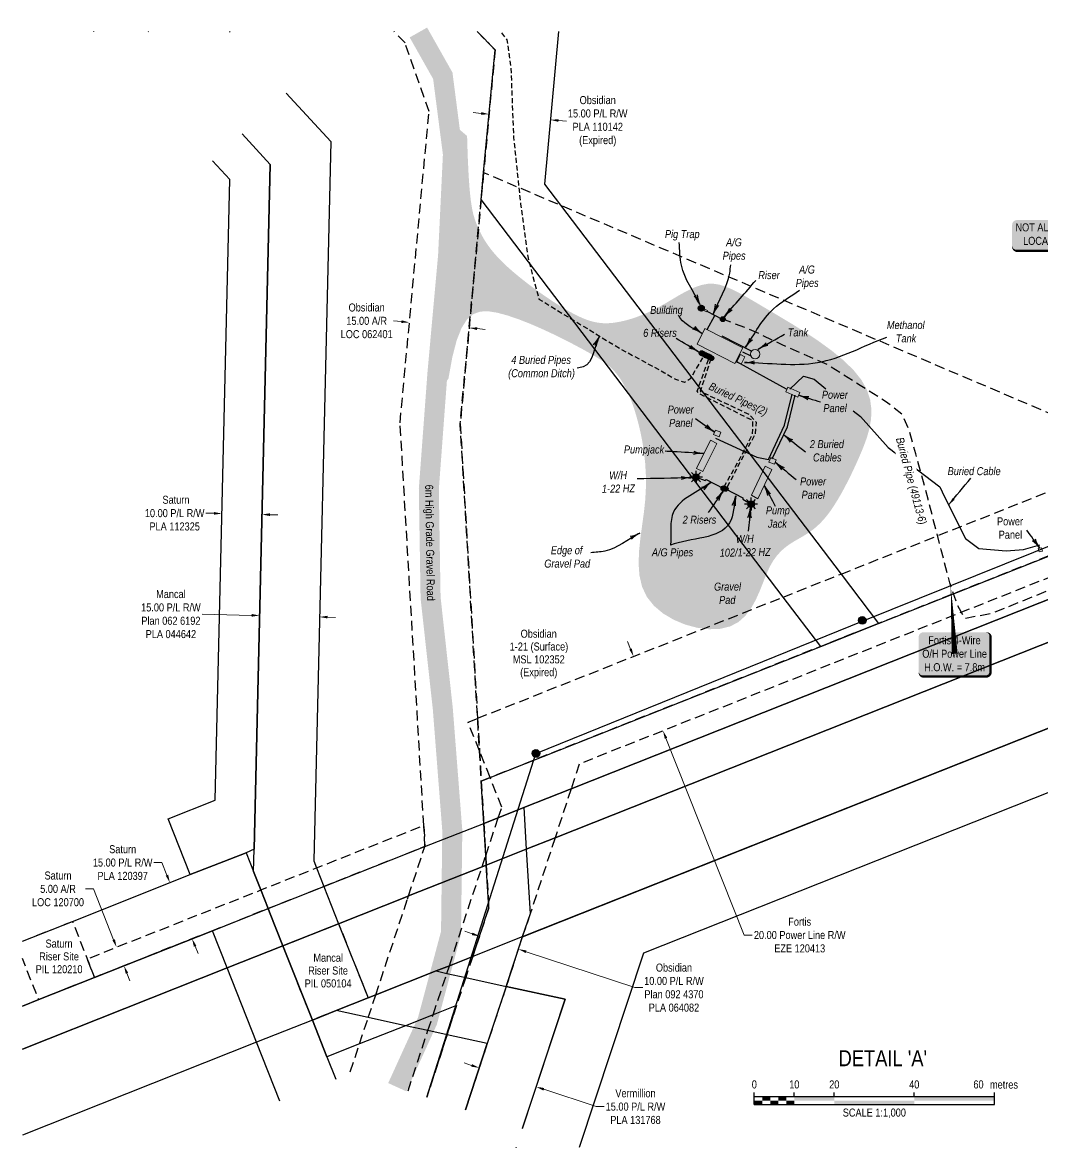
# Model space of a CAD drawing. Extents: x 586920 to 597578, y 5899013 to 5902730.
# Drawn here: x 590520 to 591795, y 5899013 to 5900419 of the extents above; entities that cross this region are included whole.
import ezdxf
from ezdxf.enums import TextEntityAlignment as Align

# ---------------------------------------------------------------- set-up
doc = ezdxf.new("R2010")
doc.units = 0
doc.header["$LTSCALE"] = 5
doc.header["$PDSIZE"] = 0.5
for name, pattern in [('foc-ACCESSROAD', [3.75, 2.5, -1.25]), ('foc-FLOWLINE', [3.75, 2.5, -1.25]), ('POWERLINE5', [7.8, 2.4, -0.6, 0.6, -0.6, 0.6, -0.6, 2.4]), ('UG_PIPE', [1.875, 1.25, -0.625])]:
    doc.linetypes.add(name, pattern=pattern)
doc.layers.get('Defpoints').update_dxf_attribs({"color": 9})
for name, color, linetype in [('AS-CABLE', 224, 'foc-CABLE'), ('AS-PIPE-AG', 44, 'Continuous'), ('AS-PIPE-UG', 44, 'UG_PIPE'), ('AS-PIPE-UG RED', 10, 'UG_PIPE'), ('AS-PIPE-UG-T', 44, 'Continuous'), ('AS-POWER', 104, 'foc-POWER'), ('AS-POWER-EXISTING', 72, 'POWERLINE5'), ('AS-POWER-T', 104, 'Continuous'), ('AS-ROAD', 254, 'Continuous'), ('AS-ROAD-T', 37, 'Continuous'), ('AS-SYMBOL', 7, 'Continuous'), ('C-AR', 13, 'foc-ACCESSROAD'), ('C-RW', 13, 'Continuous'), ('C-WS', 13, 'foc-ACCESSROAD'), ('C-WS-S', 13, 'Continuous'), ('CG-NOTES', 7, 'Continuous'), ('DETAIL-T', 7, 'Continuous'), ('F-AR', 190, 'foc-ACCESSROAD'), ('F-EZE', 190, 'foc-FLOWLINE'), ('F-RW', 190, 'Continuous'), ('F-WS', 190, 'foc-ACCESSROAD')]:
    doc.layers.add(name, color=color, linetype=linetype)
for name, color, linetype, lineweight in [('AS-GENERAL', 48, 'Continuous', 18), ('C-AR-T', 13, 'Continuous', 9), ('C-RW-T', 13, 'Continuous', 9), ('C-WS-T', 13, 'Continuous', 9), ('F-AR-T', 190, 'Continuous', 9), ('F-EZE-T', 190, 'Continuous', 9), ('F-RW-T', 190, 'Continuous', 9), ('F-WS-T', 190, 'Continuous', 9), ('T-TEXT', 48, 'Continuous', 18)]:
    doc.layers.add(name, color=color, linetype=linetype, lineweight=lineweight)
doc.styles.add('80', font='ARIALN.TTF', dxfattribs={"height": 10})
doc.styles.add('80CG', font='ARIALN.TTF', dxfattribs={"height": 10})
doc.styles.add('80L', font='ARIALN.TTF', dxfattribs={"height": 10})
doc.styles.add('foc-LtypeFont', font='ARIALN.TTF', dxfattribs={"height": 7.35})
doc.styles.add('MtXpl_Arial_Narrow', font='ARIALNI.TTF')
doc.linetypes.add('foc-CABLE', pattern='A,2,-1,["C",foc-LtypeFont,S=0.2,R=0,X=-0.625,Y=-0.75],-1.24,8', length=12.24)
doc.linetypes.add('foc-POWER', pattern='A,6,-1,["P",foc-LtypeFont,S=0.2,R=0,X=-0.625,Y=-0.75],-1.24,4', length=12.24)
doc.dimstyles.new('Compass 5 000', dxfattribs={"dimscale": 5, "dimtxt": 9, "dimasz": 2, "dimexe": 0.2, "dimexo": 0.0625, "dimgap": 0.5, "dimtad": 0, "dimtih": 1, "dimtoh": 1, "dimzin": 0, "dimdsep": 46, "dimtxsty": '80CG', "dimcen": 0.1, "dimse1": 1, "dimse2": 1, "dimclrd": 256, "dimclrt": 256, "dimaunit": 1, "dimadec": 4, "dimazin": 0, "dimtfac": 0.06, "dimtofl": 0, "dimtmove": 0, "dimatfit": 1, "dimfxl": 0.2, "dimtolj": 1, "dimtzin": 0, "dimlwd": -1, "dimarcsym": 0})
doc.dimstyles.new('FOCUS', dxfattribs={"dimscale": 5, "dimtxt": 10, "dimasz": 2.5, "dimexe": 0.2, "dimexo": 0.0625, "dimgap": 0.5, "dimtad": 0, "dimtih": 1, "dimtoh": 1, "dimzin": 0, "dimdsep": 46, "dimtxsty": '80', "dimblk": 'blk_DimArrow', "dimcen": 0.1, "dimse1": 1, "dimse2": 1, "dimclrd": 256, "dimclrt": 256, "dimaunit": 1, "dimadec": 4, "dimazin": 0, "dimtfac": 0.06, "dimtofl": 0, "dimtmove": 0, "dimatfit": 1, "dimldrblk": 'blk_DimArrow', "dimfxl": 0.2, "dimtolj": 1, "dimtzin": 0, "dimlwd": -1, "dimarcsym": 0})

# ---------------------------------------------------------------- blocks, each defined once
blk = doc.blocks.new('blk_DimArrow')
at = {"color": 0, "linetype": 'Continuous'}
blk.add_line((0, 0), (-1, 0), dxfattribs=at)
for centre, start, end in [((-0.02, 3.02), 251.1494, 270.4357), ((-0.02, -3.02), 89.5643, 108.8506)]:
    blk.add_arc(centre, 3.02, start, end, dxfattribs=at)
blk = doc.blocks.new('*D494')
at = {"layer": 'C-AR-T', "transparency": 16777216}
for p, q in [((590993.5, 5900045.4), (590983.5, 5900046.3)), ((591088.1, 5900036.6), (591098, 5900035.6))]:
    blk.add_line(p, q, dxfattribs=at)
for points in [[(590993.6, 5900047), (590993.3, 5900043.7), (591003.4, 5900044.4)], [(591088.2, 5900038.2), (591087.9, 5900034.9), (591078.1, 5900037.5)]]:
    blk.add_solid(points, dxfattribs=at)
at = {"layer": 'Defpoints', "color": 0, "transparency": 16777216}
for p in [(591003.4, 5900044.4), (591004.4, 5900054.4), (591079, 5900047.5)]:
    blk.add_point(p, dxfattribs=at)
at = {"layer": 'C-AR-T', "transparency": 16777216, "insert": (590950, 5900046.3), "char_height": 10, "attachment_point": 5, "style": '80CG'}
blk.add_mtext('\\A1;Obsidian\\P15.00 A/R\\PLOC 062401', dxfattribs=at)
blk = doc.blocks.new('*D495')
at = {"layer": 'C-RW-T', "transparency": 16777216}
for p, q in [((591093.1, 5900305.5), (591083.1, 5900306.5)), ((591189.7, 5900296.6), (591199.7, 5900295.7))]:
    blk.add_line(p, q, dxfattribs=at)
for points in [[(591093.2, 5900307.2), (591092.9, 5900303.9), (591103, 5900304.6)], [(591189.9, 5900298.3), (591189.6, 5900295), (591179.8, 5900297.5)]]:
    blk.add_solid(points, dxfattribs=at)
at = {"layer": 'Defpoints', "color": 0, "transparency": 16777216}
for p in [(591103.9, 5900313.7), (591179.8, 5900297.5), (591180.6, 5900306.6)]:
    blk.add_point(p, dxfattribs=at)
at = {"layer": 'C-RW-T', "transparency": 16777216, "insert": (591238.8, 5900295.7), "char_height": 10, "attachment_point": 5, "style": '80CG'}
blk.add_mtext('\\A1;Obsidian\\P15.00 P/L R/W\\PPLA 110142\\P(Expired)', dxfattribs=at)
blk = doc.blocks.new('*D498')
at = {"layer": 'C-RW-T', "transparency": 16777216}
for p, q in [((591081.9, 5899280.2), (591072.5, 5899283.4)), ((591149.3, 5899257.9), (591285.1, 5899213)), ((591285.1, 5899213), (591295.1, 5899213))]:
    blk.add_line(p, q, dxfattribs=at)
for points in [[(591082.5, 5899281.8), (591081.4, 5899278.7), (591091.4, 5899277.1)], [(591149.8, 5899259.5), (591148.8, 5899256.3), (591139.8, 5899261.1)]]:
    blk.add_solid(points, dxfattribs=at)
at = {"layer": 'Defpoints', "color": 0, "transparency": 16777216}
for p in [(591139.8, 5899261.1), (591040.7, 5899123.9), (591089.1, 5899107.8)]:
    blk.add_point(p, dxfattribs=at)
at = {"layer": 'C-RW-T', "transparency": 16777216, "insert": (591334.1, 5899213), "char_height": 10, "attachment_point": 5, "style": '80CG'}
blk.add_mtext('\\A1;Obsidian\\P10.00 P/L R/W\\PPlan 092 4370\\PPLA 064082', dxfattribs=at)
blk = doc.blocks.new('*D499')
at = {"layer": 'Defpoints', "color": 0, "transparency": 16777216}
for p in [(590799.1, 5899327.7), (590808.4, 5899304.4), (590637.4, 5899263.6)]:
    blk.add_point(p, dxfattribs=at)
at = {"layer": 'F-AR-T', "transparency": 16777216}
for p, q in [((590608.5, 5899336.4), (590598.5, 5899336.4)), ((590633.7, 5899272.9), (590608.5, 5899336.4)), ((590650.3, 5899231), (590654, 5899221.7))]:
    blk.add_line(p, q, dxfattribs=at)
for points in [[(590635.3, 5899273.5), (590632.2, 5899272.2), (590637.4, 5899263.6)], [(590651.9, 5899231.6), (590648.8, 5899230.4), (590646.7, 5899240.3)]]:
    blk.add_solid(points, dxfattribs=at)
at = {"layer": 'F-AR-T', "transparency": 16777216, "insert": (590564.2, 5899336.4), "char_height": 10, "attachment_point": 5, "style": '80CG'}
blk.add_mtext('\\A1;Saturn\\P5.00 A/R\\PLOC 120700', dxfattribs=at)
blk = doc.blocks.new('*D501')
at = {"layer": 'Defpoints', "color": 0, "transparency": 16777216}
for p in [(590827.5, 5900158.7), (590902.4, 5900156.9), (590816.1, 5899678.1)]:
    blk.add_point(p, dxfattribs=at)
at = {"layer": 'F-RW-T', "transparency": 16777216}
for p, q in [((590806.1, 5899678.3), (590744.4, 5899679.8)), ((590901, 5899676.1), (590911, 5899675.8))]:
    blk.add_line(p, q, dxfattribs=at)
for points in [[(590806.2, 5899680), (590806.1, 5899676.6), (590816.1, 5899678.1)], [(590901.1, 5899677.7), (590901, 5899674.4), (590891, 5899676.3)]]:
    blk.add_solid(points, dxfattribs=at)
at = {"layer": 'F-RW-T', "transparency": 16777216, "insert": (590705.3, 5899679.8), "char_height": 10, "attachment_point": 5, "style": '80CG'}
blk.add_mtext('\\A1;Mancal\\P15.00 P/L R/W\\PPlan 062 6192\\PPLA 044642', dxfattribs=at)
blk = doc.blocks.new('*D504')
at = {"layer": 'Defpoints', "color": 0, "transparency": 16777216}
for p in [(590704, 5899344.2), (590678.1, 5899333.9), (590705.9, 5899263.8)]:
    blk.add_point(p, dxfattribs=at)
at = {"layer": 'F-RW-T', "transparency": 16777216}
for p, q in [((590694.1, 5899369.3), (590684.1, 5899369.3)), ((590700.3, 5899353.5), (590694.1, 5899369.3)), ((590735.5, 5899264.8), (590739.2, 5899255.5))]:
    blk.add_line(p, q, dxfattribs=at)
for points in [[(590701.9, 5899354.1), (590698.8, 5899352.9), (590704, 5899344.2)], [(590737.1, 5899265.4), (590734, 5899264.2), (590731.8, 5899274.1)]]:
    blk.add_solid(points, dxfattribs=at)
at = {"layer": 'F-RW-T', "transparency": 16777216, "insert": (590645, 5899369.3), "char_height": 10, "attachment_point": 5, "style": '80CG'}
blk.add_mtext('\\A1;Saturn\\P15.00 P/L R/W\\PPLA 120397', dxfattribs=at)
blk = doc.blocks.new('*D505')
at = {"layer": 'Defpoints', "color": 0, "transparency": 16777216}
for p in [(591091, 5899113.6), (591161.9, 5899089.1), (591162.2, 5899090.1)]:
    blk.add_point(p, dxfattribs=at)
at = {"layer": 'F-RW-T', "transparency": 16777216}
for p, q in [((591081.2, 5899115.9), (591071.7, 5899119)), ((591171.4, 5899086), (591237, 5899064.3)), ((591237, 5899064.3), (591247, 5899064.3))]:
    blk.add_line(p, q, dxfattribs=at)
for points in [[(591081.7, 5899117.5), (591080.7, 5899114.3), (591090.7, 5899112.7)], [(591171.9, 5899087.6), (591170.9, 5899084.4), (591161.9, 5899089.1)]]:
    blk.add_solid(points, dxfattribs=at)
at = {"layer": 'F-RW-T', "transparency": 16777216, "insert": (591286, 5899064.3), "char_height": 10, "attachment_point": 5, "style": '80CG'}
blk.add_mtext('\\A1;Vermillion\\P15.00 P/L R/W\\PPLA 131768', dxfattribs=at)
blk = doc.blocks.new('RISER')
h = blk.add_hatch(color=255)
h.dxf.hatch_style = 1
edge = h.paths.add_edge_path()
edge.add_arc((0, 0), 0.7, 0, 360)
blk.add_hatch(color=48).paths.add_polyline_path([(0.58, -0.15), (-0.58, -0.15, 0.774597)])
at = {"color": 48}
blk.add_line((-0.58, -0.15), (0.58, -0.15), dxfattribs=at)
blk.add_circle((0, 0), 0.6, dxfattribs=at)
blk = doc.blocks.new('PIG')
h = blk.add_hatch(color=255)
h.dxf.hatch_style = 1
edge = h.paths.add_edge_path()
edge.add_arc((0, 0), 0.85, 0, 360)
at = {"layer": 'AS-SYMBOL'}
h = blk.add_hatch(color=48, dxfattribs=at)
h.dxf.hatch_style = 1
h.paths.add_polyline_path([(-0.1, 0, 1), (-0.55, 0, 1)])
h = blk.add_hatch(color=48, dxfattribs=at)
h.dxf.hatch_style = 1
h.paths.add_polyline_path([(0.1, 0, 1), (0.55, 0, 1)])
at = {"layer": 'AS-SYMBOL', "color": 48}
for centre, radius in [((0, 0), 0.75), ((-0.33, 0), 0.225), ((0.33, 0), 0.225)]:
    blk.add_circle(centre, radius, dxfattribs=at)
blk = doc.blocks.new('GAS')
h = blk.add_hatch(color=255)
h.dxf.hatch_style = 1
edge = h.paths.add_edge_path()
edge.add_arc((0, 0), 0.9, 0, 360)
for p, q in [((-0.81, 0), (-1.62, 0)), ((-0.57, 0.57), (-1.14, 1.14)), ((0, 0.81), (0, 1.62)), ((0.57, 0.57), (1.14, 1.14)), ((1.62, 0), (0.81, 0)), ((-0.57, -0.57), (-1.14, -1.14)), ((0, -0.81), (0, -1.62)), ((1.14, -1.14), (0.57, -0.57))]:
    blk.add_line(p, q)
blk.add_circle((0, 0), 0.8)
blk = doc.blocks.new('*U317')
at = {"color": 0}
for p, q in [((-150, 0), (-150, 15)), ((-100, 10), (-100, 15)), ((-50, 10), (-50, 15)), ((50, 10), (50, 15)), ((150.2, 0), (150.2, 15)), ((-150, 10), (150.2, 10)), ((-150, 0), (150.2, 0))]:
    blk.add_line(p, q, dxfattribs=at)
for points in [[(-150, 5), (-140, 5), (-150, 0), (-140, 0)], [(-140, 10), (-130, 10), (-140, 5), (-130, 5)], [(-130, 5), (-120, 5), (-130, 0), (-120, 0)], [(-120, 10), (-110, 10), (-120, 5), (-110, 5)], [(-110, 5), (-100, 5), (-110, 0), (-100, 0)], [(-100, 10), (-50, 10), (-100, 5), (-50, 5)], [(-50, 5), (50, 5), (-50, 0), (50, 0)], [(50, 10), (150.2, 10), (50, 5), (150.2, 5)]]:
    blk.add_solid(points, dxfattribs=at)
at = {"color": 0, "style": '80'}
blk.add_text('metres', height=10, dxfattribs=at).set_placement((162.2, 20), align=Align.CENTER)
at = {"color": 0, "char_height": 10, "style": '80'}
for s, insert, attachment_point in [('0', (-150, 30.2), 2), ('10', (-100, 30.2), 2), ('20', (-50, 30.2), 2), ('40', (50, 30.2), 2), ('60', (136.7, 30.2), 3), ('SCALE 1:1,000', (0.1, -5), 2)]:
    blk.add_mtext(s, dxfattribs=dict(at, insert=insert, attachment_point=attachment_point))
blk = doc.blocks.new('POWERPOLE')
h = blk.add_hatch(color=255)
edge = h.paths.add_edge_path()
edge.add_arc((0, 0), 0.96, 0, 360)
at = {"linetype": 'Continuous'}
for p, q in [((0.68, -0.68), (-0.68, 0.68)), ((-0.68, -0.68), (0.68, 0.68))]:
    blk.add_line(p, q, dxfattribs=at)
blk.add_circle((0, 0), 0.96, dxfattribs=at)
blk = doc.blocks.new('*D533')
at = {"layer": 'Defpoints', "color": 0, "transparency": 16777216}
for p in [(591270.9, 5899621.9), (591307.7, 5899529), (591320.4, 5899534)]:
    blk.add_point(p, dxfattribs=at)
at = {"layer": 'F-EZE-T', "transparency": 16777216}
for p, q in [((591279.9, 5899636.2), (591276.2, 5899645.5)), ((591324.1, 5899524.7), (591421.8, 5899278.7)), ((591421.8, 5899278.7), (591431.8, 5899278.7))]:
    blk.add_line(p, q, dxfattribs=at)
for points in [[(591281.4, 5899636.8), (591278.3, 5899635.6), (591283.6, 5899626.9)], [(591325.7, 5899525.4), (591322.6, 5899524.1), (591320.4, 5899534)]]:
    blk.add_solid(points, dxfattribs=at)
at = {"layer": 'F-EZE-T', "transparency": 16777216, "insert": (591491.3, 5899278.7), "char_height": 10, "attachment_point": 5, "style": '80CG'}
blk.add_mtext('\\A1;Fortis\\P20.00 Power Line R/W\\PEZE 120413', dxfattribs=at)
blk = doc.blocks.new('*D534')
at = {"layer": 'Defpoints', "color": 0, "transparency": 16777216}
for p in [(590769.5, 5899820.8), (590819.5, 5899819.6), (590769.1, 5899805.5)]:
    blk.add_point(p, dxfattribs=at)
at = {"layer": 'F-RW-T', "transparency": 16777216}
for p, q in [((590759.1, 5899805.8), (590749.1, 5899806)), ((590829.1, 5899804.1), (590839.1, 5899803.9))]:
    blk.add_line(p, q, dxfattribs=at)
for points in [[(590759.1, 5899807.4), (590759.1, 5899804.1), (590769.1, 5899805.5)], [(590829.1, 5899805.8), (590829.1, 5899802.4), (590819.1, 5899804.3)]]:
    blk.add_solid(points, dxfattribs=at)
at = {"layer": 'F-RW-T', "transparency": 16777216, "insert": (590710, 5899806), "char_height": 10, "attachment_point": 5, "style": '80CG'}
blk.add_mtext('\\A1; Saturn\\P10.00 P/L R/W\\PPLA 112325', dxfattribs=at)
blk = doc.blocks.new('*U538')
h = blk.add_hatch(color=255)
edge = h.paths.add_edge_path()
edge.add_line((-39, -28.5), (39, -28.5))
edge.add_arc((39, -22.5), 6, 270, 360)
edge.add_line((45, -22.5), (45, 21))
edge.add_arc((39, 21), 6, 0, 90)
edge.add_line((39, 27), (-39, 27))
edge.add_arc((-39, 21), 6, 90, 180)
edge.add_line((-45, 21), (-45, -22.5))
edge.add_arc((-39, -22.5), 6, 180, 270)
at = {"color": 104, "flags": 128}
blk.add_lwpolyline([(-4.9, 85.3, 0, 7.5, 0), (0, 0, 0, 0, 0)], format="xyseb", dxfattribs=at)
blk.add_lwpolyline([(-39, -28.5, 3, 3, 0), (39, -28.5, 3, 3, 0.414214), (45, -22.5, 3, 3, 0), (45, 21, 3, 0, 0.414214), (39, 27, 0, 0, 0), (-39, 27, 0, 0, 0.414214), (-45, 21, 0, 0, 0), (-45, -22.5, 0, 3, 0.414214)], format="xyseb", close=True, dxfattribs=at)
at = {"color": 104, "style": '80'}
blk.add_attdef('ENTER_TEXT_001', (-26.8, -4.9), '', height=10, dxfattribs=at)
blk = doc.blocks.new('*U556')
h = blk.add_hatch(color=50)
edge = h.paths.add_edge_path()
edge.add_line((-106.5, -20), (106.5, -20))
edge.add_arc((106.5, -14), 6, 270, 360)
edge.add_line((112.5, -14), (112.5, 12.5))
edge.add_arc((106.5, 12.5), 6, 0, 90)
edge.add_line((106.5, 18.5), (-106.5, 18.5))
edge.add_arc((-106.5, 12.5), 6, 90, 180)
edge.add_line((-112.5, 12.5), (-112.5, -14))
edge.add_arc((-106.5, -14), 6, 180, 270)
at = {"color": 240, "flags": 128}
blk.add_lwpolyline([(-106.5, -20, 3, 3, 0), (106.5, -20, 3, 3, 0.414214), (112.5, -14, 3, 3, 0), (112.5, 12.5, 3, 0, 0.414214), (106.5, 18.5, 0, 0, 0), (-106.5, 18.5, 0, 0, 0.414214), (-112.5, 12.5, 0, 0, 0), (-112.5, -14, 0, 3, 0.414214)], format="xyseb", close=True, dxfattribs=at)
at = {"color": 240, "style": '80'}
blk.add_attdef('ENTER_TEXT_001', (-26.8, -4.9), '', height=10, dxfattribs=at)

msp = doc.modelspace()

# ---------------------------------------------------------------- hatches: boundary and pattern name
at = {"layer": 'AS-ROAD'}
msp.add_hatch(color=256, dxfattribs=at).paths.add_polyline_path([(591515.249, 5900020.784), (591498.587, 5900031.879), (591481.862, 5900042.337), (591465.715, 5900052.035), (591450.79, 5900060.849), (591437.578, 5900068.67), (591425.979, 5900075.452), (591415.746, 5900081.164), (591406.63, 5900085.775), (591398.383, 5900089.256), (591390.756, 5900091.575), (591383.501, 5900092.701), (591376.369, 5900092.605), (591369.157, 5900091.294), (591361.836, 5900088.935), (591354.42, 5900085.731), (591346.926, 5900081.889), (591339.367, 5900077.612), (591331.761, 5900073.105), (591324.121, 5900068.574), (591316.463, 5900064.223), (591308.807, 5900060.224), (591301.185, 5900056.621), (591293.636, 5900053.424), (591286.197, 5900050.643), (591278.905, 5900048.288), (591271.799, 5900046.372), (591264.915, 5900044.903), (591258.292, 5900043.892), (591251.936, 5900043.359), (591245.726, 5900043.358), (591239.514, 5900043.954), (591233.147, 5900045.211), (591226.476, 5900047.193), (591219.349, 5900049.963), (591211.617, 5900053.585), (591203.128, 5900058.124), (591193.799, 5900063.604), (591183.82, 5900069.894), (591173.446, 5900076.823), (591162.933, 5900084.221), (591152.539, 5900091.915), (591142.518, 5900099.736), (591133.128, 5900107.514), (591124.624, 5900115.076), (591117.202, 5900122.289), (591110.811, 5900129.165), (591105.339, 5900135.752), (591100.674, 5900142.097), (591096.704, 5900148.249), (591093.318, 5900154.256), (591090.404, 5900160.166), (591087.849, 5900166.027), (591085.559, 5900172.006), (591083.505, 5900178.739), (591081.677, 5900186.984), (591080.063, 5900197.496), (591078.651, 5900211.031), (591077.432, 5900228.345), (591076.393, 5900250.194), (591075.523, 5900277.334), (591052.336, 5900297.201), (591057.839, 5900254.662), (591051.792, 5900128.207), (591038.516, 5899981.649), (591036.509, 5899954.644), (591052.186, 5899973.999), (591057.07, 5900000.96), (591062.493, 5900021.863), (591068.577, 5900037.36), (591075.445, 5900048.101), (591083.219, 5900054.734), (591092.021, 5900057.91), (591101.974, 5900058.278), (591113.201, 5900056.489), (591125.736, 5900053.132), (591139.268, 5900048.552), (591153.397, 5900043.035), (591167.724, 5900036.866), (591181.848, 5900030.329), (591195.372, 5900023.711), (591207.895, 5900017.297), (591219.019, 5900011.37), (591228.446, 5900006.147), (591236.298, 5900001.558), (591242.796, 5899997.464), (591248.164, 5899993.724), (591252.625, 5899990.199), (591256.402, 5899986.75), (591259.719, 5899983.237), (591262.797, 5899979.519), (591265.824, 5899975.465), (591268.835, 5899970.971), (591271.829, 5899965.939), (591274.807, 5899960.272), (591277.768, 5899953.874), (591280.71, 5899946.648), (591283.633, 5899938.496), (591286.537, 5899929.322), (591289.399, 5899919.059), (591292.114, 5899907.763), (591294.558, 5899895.518), (591296.602, 5899882.411), (591298.122, 5899868.527), (591298.991, 5899853.952), (591299.082, 5899838.772), (591298.271, 5899823.071), (591296.54, 5899806.961), (591294.309, 5899790.649), (591292.108, 5899774.369), (591290.467, 5899758.352), (591289.914, 5899742.831), (591290.98, 5899728.039), (591294.193, 5899714.209), (591300.084, 5899701.573), (591308.981, 5899690.351), (591320.41, 5899680.706), (591333.695, 5899672.79), (591348.162, 5899666.754), (591363.134, 5899662.749), (591377.937, 5899660.925), (591391.896, 5899661.434), (591404.335, 5899664.426), (591414.747, 5899669.941), (591423.291, 5899677.57), (591430.296, 5899686.796), (591436.088, 5899697.096), (591440.996, 5899707.954), (591445.347, 5899718.847), (591449.468, 5899729.259), (591453.687, 5899738.667), (591458.263, 5899746.674), (591463.176, 5899753.357), (591468.34, 5899758.915), (591473.667, 5899763.546), (591479.069, 5899767.448), (591484.458, 5899770.82), (591489.748, 5899773.859), (591494.85, 5899776.765), (591499.699, 5899779.715), (591504.32, 5899782.812), (591508.76, 5899786.138), (591513.067, 5899789.773), (591517.287, 5899793.802), (591521.469, 5899798.305), (591525.658, 5899803.364), (591529.903, 5899809.062), (591534.241, 5899815.461), (591538.666, 5899822.546), (591543.166, 5899830.283), (591547.727, 5899838.637), (591552.333, 5899847.574), (591556.972, 5899857.06), (591561.628, 5899867.059), (591566.288, 5899877.538), (591570.872, 5899888.459), (591575.039, 5899899.766), (591578.379, 5899911.404), (591580.487, 5899923.315), (591580.955, 5899935.44), (591579.374, 5899947.722), (591575.338, 5899960.104), (591568.438, 5899972.528), (591558.443, 5899984.926), (591545.819, 5899997.184), (591531.207, 5900009.178)])

# ---------------------------------------------------------------- linework, layer by layer
at = {"layer": 'AS-CABLE', "flags": 128}
for points in [[(591412.427, 5899995.515), (591474.556, 5899961.185)], [(591478.924, 5899961.018), (591496.183, 5899977.062), (591509.527, 5899973.331), (591524.076, 5899961.55)], [(591385.875, 5899899.641), (591437.533, 5899875.793), (591452.087, 5899873.205), (591472.31, 5899915.936), (591481.72, 5899954.887)], [(591456.978, 5899873.778), (591476.194, 5899913.806), (591485.442, 5899953.409)], [(591558.252, 5899933.873), (591567.229, 5899926.604), (591601.696, 5899888.219), (591666.288, 5899838.725), (591672.285, 5899826.201), (591698.733, 5899774.379), (591715.036, 5899761.891), (591749.32, 5899758.913), (591771.154, 5899760.562), (591791.632, 5899766.353)]]:
    msp.add_lwpolyline(points, dxfattribs=at)
at = {"layer": 'AS-GENERAL'}
for points in [[(591369.348, 5900062.366), (591375.924, 5900059.087), (591375.081, 5900057.397), (591368.505, 5900060.676)], [(591476.505, 5899963.276), (591491.533, 5899956.601), (591489.03, 5899950.966), (591474.002, 5899957.64)], [(591385.954, 5899909.793), (591392.743, 5899907.104), (591390.505, 5899901.451), (591383.715, 5899904.139)], [(591455.038, 5899875.53), (591461.828, 5899872.841), (591459.589, 5899867.187), (591452.8, 5899869.876)], [(591789.474, 5899761.932), (591793.65, 5899762.843), (591794.591, 5899758.524), (591790.415, 5899757.614)]]:
    msp.add_lwpolyline(points, close=True, dxfattribs=at)
at = {"layer": 'AS-GENERAL', "flags": 128}
for points in [[(591363.13, 5900017.08), (591372.906, 5900036.785), (591420.207, 5900012.763), (591410.255, 5899993.071)], [(591412.263, 5899994.897), (591417.382, 5900004.136), (591422.789, 5900001.308), (591418.173, 5899992.138)], [(591387.748, 5899893.099), (591379.819, 5899897.151), (591362.263, 5899861.819), (591370.132, 5899858.036)], [(591448.223, 5899864.519), (591456.581, 5899860.574), (591439.113, 5899823.938), (591430.848, 5899828.315)]]:
    msp.add_lwpolyline(points, close=True, dxfattribs=at)
at = {"layer": 'AS-GENERAL'}
msp.add_circle((591435.464, 5900004.757), 5.85, dxfattribs=at)
at = {"layer": 'AS-PIPE-AG', "flags": 128}
for points in [[(591375.361, 5900058.487), (591394.229, 5900048.496)], [(591375.81, 5900035.512), (591385.402, 5900052.932)], [(591393.759, 5900027.699), (591431.539, 5900008.337)], [(591419.673, 5900007.723), (591430.242, 5900002.607)], [(591361.688, 5899850.977), (591373.101, 5899846.737), (591374.52, 5899847.958), (591395.95, 5899837.012)], [(591398.678, 5899836.331), (591420.263, 5899825.174), (591420.257, 5899823.523), (591430.502, 5899817.272)]]:
    msp.add_lwpolyline(points, dxfattribs=at)
at = {"layer": 'AS-PIPE-UG', "flags": 128}
for points in [[(591118.662, 5900406.419), (591125.364, 5900397.592), (591130.248, 5900362.454), (591133.567, 5900275.975), (591142.397, 5900192.261), (591151.764, 5900124.838), (591165.204, 5900073.612), (591207.669, 5900047.638), (591266.98, 5900011.501), (591322.353, 5899981.56), (591335.843, 5899973.356), (591347.403, 5899969.599), (591355.065, 5899974.563), (591370.437, 5900000.409)], [(591396.822, 5899838.863), (591419.133, 5899878.697), (591432.406, 5899905.276), (591432.845, 5899921.426), (591366.188, 5899955.04), (591363.305, 5899958.274), (591377.849, 5899999.773)], [(591380.304, 5899998.407), (591366.843, 5899958.393), (591427.903, 5899929.523), (591436.769, 5899919.876), (591435.553, 5899904.357), (591421.113, 5899878.143), (591400.346, 5899838.117)]]:
    msp.add_lwpolyline(points, dxfattribs=at)
at = {"layer": 'AS-PIPE-UG RED', "linetype": 'UG_PIPE', "ltscale": 2, "flags": 128}
msp.add_lwpolyline([(592424.26, 5899961.565), (592291.586, 5899911.022), (592094.306, 5899831.662), (591891.301, 5899745.432), (591730.871, 5899680.372), (591697.546, 5899674.342), (591687.971, 5899692.222), (591678.871, 5899719.097), (591668.176, 5899760.197), (591651.766, 5899823.362), (591636.286, 5899880.187), (591627.656, 5899911.342), (591619.016, 5899929.862), (591598.616, 5899945.567), (591566.981, 5899965.407), (591526.286, 5899991.387), (591469.176, 5900016.497), (591428.191, 5900035.917), (591395.121, 5900048.362)], dxfattribs=at)
at = {"layer": 'AS-POWER', "flags": 128}
msp.add_lwpolyline([(591025.326, 5899076.295), (591161.586, 5899505.647), (591570.566, 5899671.342), (591924.571, 5899814.022), (592384.741, 5899997.237), (592406.641, 5900005.948)], dxfattribs=at)
at = {"layer": 'AS-ROAD', "const_width": 25, "flags": 128}
msp.add_lwpolyline([(591014.654, 5900406.68), (591045.16, 5900352.664), (591057.839, 5900254.662), (591051.792, 5900128.207), (591038.516, 5899981.649), (591027.706, 5899836.156), (591029.876, 5899700.488), (591045.157, 5899561.846), (591057.045, 5899409.19), (591055.44, 5899281.576), (591025.93, 5899171.191), (590988.289, 5899088.56)], dxfattribs=at)
at = {"layer": 'C-AR'}
for points in [[(590929.549, 5899108.013), (590941.057, 5899142.762), (590951.933, 5899175.605), (590961.307, 5899203.912), (591000.922, 5899323.541), (591002.265, 5899327.597), (591022.738, 5899389.371), (591021.385, 5899415.823), (590991.724, 5899918.958), (591027.99, 5900307.848), (590997.983, 5900393.68), (590984.294, 5900407.921)], [(591088.321, 5900407.921), (591110.497, 5900384.85), (591096.218, 5900231.75), (591093.085, 5900198.145), (591066.928, 5899917.678), (591088.647, 5899549.582), (591091.049, 5899508.831), (591093.268, 5899471.235), (591096.408, 5899418.049), (591098.777, 5899377.88), (591099.47, 5899366.133), (591102.63, 5899312.571), (591082.553, 5899251.977), (591073.856, 5899225.751), (591062.257, 5899190.777), (591050.434, 5899154.126), (591025.326, 5899076.295)]]:
    msp.add_lwpolyline(points, dxfattribs=at)
at = {"layer": 'C-RW'}
for points in [[(591189.971, 5900407.921), (591172.356, 5900217.047), (591192.243, 5900190.907), (591542.994, 5899729.871), (591589.941, 5899668.168), (591517.542, 5899639.46), (591470.657, 5899701.172), (591093.085, 5900198.145), (591096.218, 5900231.75), (591110.497, 5900384.85), (591088.321, 5900407.921)], [(592429.896, 5899947.368), (591205.412, 5899461.312), (591146.63, 5899437.978), (591114.409, 5899425.193), (591096.408, 5899418.049), (591093.268, 5899471.235), (591104.242, 5899475.586), (591517.542, 5899639.46), (591589.941, 5899668.168), (591823.444, 5899760.749), (591868.252, 5899778.479), (592411.429, 5899993.886)], [(590519.789, 5899190.043), (590540.042, 5899198.071), (590609.827, 5899225.736), (590757.191, 5899284.153), (590826.92, 5899311.807), (590896.614, 5899339.429), (591022.738, 5899389.371), (591096.408, 5899418.049), (591114.409, 5899425.193), (591146.63, 5899437.978), (591205.412, 5899461.312), (592429.896, 5899947.368)], [(592448.323, 5899900.949), (591185.462, 5899400.229), (591149.493, 5899385.964), (591099.47, 5899366.133), (591094.207, 5899364.048), (591002.265, 5899327.597), (590999.716, 5899326.588), (590914.934, 5899292.972), (590845.295, 5899265.365), (590775.585, 5899237.737), (590519.789, 5899136.332)], [(591025.326, 5899076.295), (591050.434, 5899154.126), (591062.257, 5899190.777), (591033.154, 5899179.245), (590998.392, 5899165.473), (590941.057, 5899142.762), (590900.344, 5899126.631), (590882.139, 5899172.516), (590911.915, 5899184.326), (590951.801, 5899200.148), (590961.307, 5899203.912), (591036.785, 5899233.833), (591053.355, 5899240.4), (591082.553, 5899251.977), (591102.63, 5899312.571), (591099.47, 5899366.133), (591098.777, 5899377.88), (591096.408, 5899418.049), (591114.409, 5899425.193), (591146.63, 5899437.978), (591149.493, 5899385.964), (591154.482, 5899305.36), (591144.531, 5899276.36), (591124.375, 5899214.423), (591100.755, 5899143.154), (591073.337, 5899060.395)]]:
    msp.add_lwpolyline(points, dxfattribs=at)
at = {"layer": 'C-WS', "flags": 128}
msp.add_lwpolyline([(591104.242, 5899475.586), (591093.268, 5899471.235), (591091.049, 5899508.831), (591088.647, 5899549.582), (591066.928, 5899917.678), (591093.085, 5900198.145), (591096.218, 5900231.75), (591192.243, 5900190.907), (591810.515, 5899927.949), (591841.3, 5899848.249), (591847.303, 5899832.705), (591868.252, 5899778.479), (591823.444, 5899760.749), (591589.941, 5899668.168), (591517.542, 5899639.46), (591104.242, 5899475.586)], close=True, dxfattribs=at)
at = {"layer": 'F-AR', "flags": 128}
msp.add_lwpolyline([(590757.191, 5899284.153), (590609.827, 5899225.736), (590600.599, 5899248.996), (590747.976, 5899307.402), (590817.705, 5899335.057), (590887.369, 5899362.692), (591021.385, 5899415.823), (591022.738, 5899389.375), (590896.614, 5899339.429), (590826.914, 5899311.8), (590757.191, 5899284.153)], close=True, dxfattribs=at)
at = {"layer": 'F-EZE'}
for points in [[(591001.723, 5899084.111), (591026.574, 5899159.331), (591033.154, 5899179.245), (591050.217, 5899230.902), (591053.355, 5899240.4), (591094.207, 5899364.048), (591098.777, 5899377.88), (591114.409, 5899425.193), (591118.875, 5899438.714), (591104.242, 5899475.586), (591091.049, 5899508.831), (591076.752, 5899544.863), (591088.647, 5899549.582), (591470.657, 5899701.172), (591542.994, 5899729.871), (591841.3, 5899848.249)], [(591877.321, 5899755.009), (591215.568, 5899492.414), (591205.412, 5899461.312), (591185.462, 5899400.229), (591154.482, 5899305.36), (591144.531, 5899276.36), (591124.375, 5899214.423), (591100.755, 5899143.154), (591073.337, 5899060.395)]]:
    msp.add_lwpolyline(points, dxfattribs=at)
at = {"layer": 'F-RW'}
for points in [[(590609.025, 5900407.697), (590608.819, 5900407.921)], [(590676.778, 5900407.921), (590677.141, 5900407.526)], [(590677.141, 5900407.526), (590676.778, 5900407.921)], [(590778.621, 5900407.921), (590779.22, 5900407.27)], [(590849.434, 5900330.917), (590905.123, 5900270.36), (590883.836, 5899371.672), (590887.369, 5899362.692), (590896.614, 5899339.429), (590914.934, 5899292.972), (590951.801, 5899200.148), (590911.915, 5899184.326), (590882.139, 5899172.516), (590845.286, 5899265.362), (590828.689, 5899307.307), (590826.914, 5899311.8), (590817.705, 5899335.057), (590808.528, 5899358.231), (590809.191, 5899385.875), (590829.477, 5900241.876), (590794.257, 5900280.175)], [(590794.257, 5900280.175), (590829.477, 5900241.876), (590809.191, 5899385.875), (590799.288, 5899381.552), (590758.571, 5899365.697), (590729.355, 5899354.263), (590701.753, 5899423.965), (590760.608, 5899447.274), (590778.991, 5900222.877), (590757.437, 5900246.314)], [(590519.789, 5899136.332), (590775.585, 5899237.737), (590845.295, 5899265.365), (590914.934, 5899292.972), (590999.716, 5899326.588), (591002.265, 5899327.597), (591094.207, 5899364.048), (591099.47, 5899366.133), (591149.493, 5899385.964), (591185.462, 5899400.229), (592448.323, 5899900.949)], [(592485.203, 5899808.046), (591144.531, 5899276.36), (591082.553, 5899251.977), (591053.355, 5899240.4), (591036.785, 5899233.833), (590961.307, 5899203.912), (590951.801, 5899200.148), (590911.915, 5899184.326), (590882.139, 5899172.516), (590812.403, 5899144.865), (590519.789, 5899028.85)], [(591144.58, 5899036.802), (591198.178, 5899198.648), (591124.426, 5899214.477), (591144.65, 5899276.434), (592485.203, 5899808.046)], [(592512.876, 5899738.338), (591296.055, 5899255.909), (591215.722, 5899013.243)], [(590519.789, 5899271.102), (590582.095, 5899295.819), (590729.355, 5899354.263), (590758.571, 5899365.697), (590799.288, 5899381.552), (590808.532, 5899358.235), (590817.711, 5899335.064), (590826.92, 5899311.807), (590828.703, 5899307.324), (590845.295, 5899265.365), (590882.139, 5899172.516), (590900.344, 5899126.631), (590911.392, 5899098.783)], [(590841.65, 5899071.123), (590812.403, 5899144.865), (590775.585, 5899237.737), (590757.191, 5899284.153), (590609.827, 5899225.736), (590540.042, 5899198.071), (590519.789, 5899190.043)], [(591073.337, 5899060.395), (591100.755, 5899143.154), (591050.434, 5899154.126), (591026.574, 5899159.331), (590998.392, 5899165.473), (590951.933, 5899175.605), (590911.915, 5899184.326), (590951.801, 5899200.148), (590961.307, 5899203.912), (591036.785, 5899233.833), (591050.217, 5899230.902), (591073.856, 5899225.751), (591124.36, 5899214.408), (591198.178, 5899198.648), (591144.564, 5899036.808)], [(591136.835, 5899013.476), (591136.758, 5899013.243)], [(591136.778, 5899013.243), (591136.85, 5899013.462)]]:
    msp.add_lwpolyline(points, dxfattribs=at)
at = {"layer": 'F-WS', "flags": 128}
msp.add_lwpolyline([(590519.789, 5899271.102), (590582.095, 5899295.819), (590600.599, 5899248.996), (590609.827, 5899225.736), (590540.042, 5899198.071), (590519.789, 5899249.449)], dxfattribs=at)
msp.add_lwpolyline([(590951.801, 5899200.148), (590911.915, 5899184.326), (590882.139, 5899172.516), (590845.286, 5899265.362), (590914.934, 5899292.972), (590951.801, 5899200.148)], close=True, dxfattribs=at)

# ---------------------------------------------------------------- block references
at = {"layer": 'AS-POWER-EXISTING', "xscale": 4.997734699999998, "yscale": 4.997734699999998, "zscale": 4.997734699999998}
for p in [(591569.456, 5899671.927), (591161.586, 5899505.647)]:
    msp.add_blockref('POWERPOLE', p, dxfattribs=at)
at = {"layer": 'AS-POWER-T'}
ref = msp.add_blockref('*U538', (591684.945, 5899630.224), dxfattribs=dict(at, xscale=0.99954694, yscale=0.99954694, zscale=0.99954694))
ref.add_attrib('ENTER_TEXT_001', 'Fortis 4-Wire', (591651.952, 5899642.148), dxfattribs={"layer": '0', "color": 104, "height": 9.99547, "style": '80'})
ref.add_attrib('ENTER_TEXT_002', 'O/H Power Line', (591644.493, 5899625.311), dxfattribs={"layer": '0', "color": 104, "height": 9.99547, "style": '80'})
ref.add_attrib('ENTER_TEXT_003', 'H.O.W. = 7.8m', (591646.849, 5899608.475), dxfattribs={"layer": '0', "color": 104, "height": 9.99547, "style": '80'})
at = {"layer": 'AS-SYMBOL', "color": 6, "xscale": 4.999999999999996, "yscale": 4.999999999999996, "zscale": 4.999999999999996}
msp.add_blockref('PIG', (591368.261, 5900062.181), dxfattribs=at)
at = {"layer": 'AS-SYMBOL', "xscale": 4.997734699999999, "yscale": 4.997734699999999, "zscale": 4.997734699999999, "rotation": 1.032629797187438}
for p in [(591395.121, 5900048.387), (591368.762, 5900005.905), (591371.083, 5900004.762), (591373.573, 5900003.431), (591376.007, 5900002.365), (591378.605, 5900001.126), (591380.878, 5899999.607), (591395.95, 5899837.012), (591398.678, 5899836.331)]:
    msp.add_blockref('RISER', p, dxfattribs=at)
at = {"layer": 'C-WS-S', "xscale": 4.999999999999996, "yscale": 4.999999999999996, "zscale": 4.999999999999996}
for p in [(591361.688, 5899850.977), (591430.502, 5899817.272)]:
    msp.add_blockref('GAS', p, dxfattribs=at)
at = {"layer": 'CG-NOTES'}
ref = msp.add_blockref('*U556', (591869.232, 5900153.826), dxfattribs=dict(at, xscale=0.99954694, yscale=0.99954694, zscale=0.99954694))
ref.add_attrib('ENTER_TEXT_001', 'NOT ALL FACILITIES HAVE BEEN FIELD', (591760.948, 5900158.147), dxfattribs={"layer": '0', "color": 240, "height": 9.99547, "style": '80'})
ref.add_attrib('ENTER_TEXT_002', 'LOCATED, AND ARE APPROXIMATE', (591770.518, 5900141.311), dxfattribs={"layer": '0', "color": 240, "height": 9.99547, "style": '80'})
at = {"layer": 'DETAIL-T', "xscale": 0.99954694, "yscale": 0.99954694, "zscale": 0.99954694}
msp.add_blockref('*U317', (591584.495, 5899066.884), dxfattribs=at)

# ---------------------------------------------------------------- texts
at = {"layer": 'AS-CABLE', "char_height": 10, "width": 66.03452, "attachment_point": 1, "style": '80'}
for s, insert in [('\\pi11.74168;{\\fArial Narrow|b0|i1|c0|p34;2 Buried\\P\\pi15.7219;Cables}', (591492.205, 5899897.289)), ('\\pi0.29898;{\\fArial Narrow|b0|i1|c0|p34;Buried Cable}', (591675.922, 5899863.49))]:
    msp.add_mtext(s, dxfattribs=dict(at, insert=insert))
at = {"layer": 'AS-PIPE-AG', "char_height": 10, "attachment_point": 1, "style": '80'}
for s, insert, width in [('\\pi4.56228;{\\fArial Narrow|b0|i1|c0|p34;A/G\\P\\pi0.32626;Pipes}', (591394.685, 5900149.47), 28.72892), ('\\pi4.56228;{\\fArial Narrow|b0|i1|c0|p34;A/G\\P\\pi0.32626;Pipes}', (591486.012, 5900115.435), 28.72892), ('\\pi0.05;{\\fArial Narrow|b0|i1|c0|p34;A/G Pipes}', (591306.483, 5899762.02), 51.65525)]:
    msp.add_mtext(s, dxfattribs=dict(at, insert=insert, width=width))
at = {"layer": 'AS-PIPE-UG-T', "insert": (591126.38, 5900002.539), "char_height": 10, "width": 82.81487, "attachment_point": 1, "style": '80'}
msp.add_mtext('\\pi4.42926;{\\fArial Narrow|b0|i1|c0|p34;4 Buried Pipes\\P\\pi0.53431;(Common Ditch)}', dxfattribs=at)
at = {"layer": 'AS-PIPE-UG-T', "insert": (591380.678, 5899970.188), "char_height": 10, "width": 78.38786, "attachment_point": 1, "rotation": 334.695205, "style": '80'}
msp.add_mtext('\\pi0.29898;{\\fArial Narrow|b0|i1|c0|p34;Buried Pipes(2)}', dxfattribs=at)
at = {"layer": 'AS-ROAD-T', "insert": (591027.706, 5899768.975), "char_height": 10, "width": 176.12319, "attachment_point": 5, "rotation": 270.916506, "style": '80'}
msp.add_mtext('6m High Grade Gravel Road', dxfattribs=at)
at = {"layer": 'C-WS-T', "insert": (591211.327, 5899857.442), "char_height": 10, "width": 104.63581, "attachment_point": 1, "rotation": 1.03263, "style": '80'}
msp.add_mtext('\\pi41.71763;{\\fArial Narrow|b0|i1|c0|p34;W/H\\P\\pi32.33155;1-22 HZ}', dxfattribs=at)
at = {"layer": 'C-WS-T', "insert": (591390.303, 5899778.166), "char_height": 10, "width": 63.50382, "attachment_point": 1, "rotation": 1.03263, "style": '80', "bg_fill": 1, "box_fill_scale": 1, "bg_fill_color": 254, "bg_fill_transparency": 0}
msp.add_mtext('\\pi21.15164;{\\fArial Narrow|b0|i1|c0|p34;W/H\\P\\pi0.61617;102/1-22 HZ}', dxfattribs=at)
at = {"layer": 'C-WS-T', "insert": (591127.625, 5899660.338), "char_height": 10, "width": 73.51746, "attachment_point": 1, "line_spacing_factor": 0.961801, "style": '80L'}
msp.add_mtext('\\pi14.84195;Obsidian \\P\\pi1.11071;1-21 (Surface)\\P\\pi5.00566;MSL 102352\\P\\pi14.2178;(Expired)', dxfattribs=at)
at = {"layer": 'DETAIL-T', "color": 3, "insert": (591595.15, 5899124.806), "char_height": 19.9909, "width": 223.7566, "attachment_point": 5, "style": '80CG'}
msp.add_mtext("DETAIL 'A'", dxfattribs=at)
at = {"layer": 'F-WS-T', "char_height": 10, "width": 58.14229, "attachment_point": 1, "line_spacing_factor": 0.961801, "style": '80L'}
for s, insert in [('\\pi12.85696;Saturn \\P\\pi4.93404;Riser Site\\P\\pi0.48997;PIL 120210', (590535.726, 5899273.091)), ('\\pi11.44836;Mancal \\P\\pi4.93404;Riser Site\\P\\pi0.48997;PIL 050104', (590871.983, 5899255.383))]:
    msp.add_mtext(s, dxfattribs=dict(at, insert=insert))
at = {"layer": 'T-TEXT', "char_height": 10, "attachment_point": 1, "style": '80'}
for s, insert, width in [('\\pi46.45204;{\\fArial Narrow|b0|i1|c0|p34;Pig Trap}', (591276.4, 5900159.732), 135.40068), ('\\pi54.11575;{\\fArial Narrow|b0|i1|c0|p34;Riser}', (591385.438, 5900108.491), 135.40068), ('\\pi47.58438;{\\fArial Narrow|b0|i1|c0|p34;Building}', (591256.784, 5900064.925), 135.40068), ('\\pi44.17032;{\\fArial Narrow|b0|i1|c0|p34;Methanol\\P\\pi55.37428;Tank}', (591556.109, 5900046.091), 135.40068), ('\\pi55.37428;{\\fArial Narrow|b0|i1|c0|p34;Tank}', (591421.009, 5900036.845), 135.40068), ('\\pi51.24741;{\\fArial Narrow|b0|i1|c0|p34;Power\\P\\pi53.08574;Panel}', (591467.75, 5899958.917), 135.40068), ('\\pi-0.09325;{\\fArial Narrow|b0|i1|c0|p34;Power\\P\\pi1.74509;Panel}', (591326.347, 5899940.499), 32.71937), ('\\pi0.32626;{\\fArial Narrow|b0|i1|c0|p34;Pumpjack}', (591271.249, 5899890.56), 51.00723), ('\\pi51.24741;{\\fArial Narrow|b0|i1|c0|p34;Power\\P\\pi53.08574;Panel}', (591440.483, 5899850.612), 135.40068), ('\\pi47.0455;{\\fArial Narrow|b0|i1|c0|p34;2 Risers}', (591297.908, 5899802.824), 135.40068), ('\\pi0.21371;{\\fArial Narrow|b0|i1|c0|p34;Pump\\P\\pi2.88083;Jack}', (591448.782, 5899814.478), 29.5543), ('\\pi0.48997;Power\\P\\pi2.56705;Panel', (591737.445, 5899800.756), 32.71937), ('\\pi8.77101;{\\fArial Narrow|b0|i1|c0|p34;Edge of\\P\\pi0.60593;Gravel Pad}', (591171.434, 5899764.638), 57.97176), ('\\pi0.60593;{\\fArial Narrow|b0|i1|c0|p34;Gravel\\P\\pi6.97019;Pad}', (591383.6, 5899719.182), 34.3292)]:
    msp.add_mtext(s, dxfattribs=dict(at, insert=insert, width=width))
at = {"layer": 'T-TEXT', "insert": (591295.314, 5900036.276), "char_height": 10, "width": 41.66889, "attachment_point": 1, "style": '80', "bg_fill": 1, "box_fill_scale": 1, "bg_fill_color": 254, "bg_fill_transparency": 0}
msp.add_mtext('\\pi0.31944;{\\fArial Narrow|b0|i1|c0|p34;6 Risers}', dxfattribs=at)

# ---------------------------------------------------------------- dimensions: what is measured, and where the dimension line sits
at = {"layer": 'C-AR-T', "color": 6}
dim = msp.add_linear_dim(base=(591003.426, 5900044.448), p1=(591079.033, 5900047.47), p2=(591004.357, 5900054.434), angle=174.672295, text='Obsidian\\P15.00 A/R\\PLOC 062401', dimstyle='Compass 5 000', dxfattribs=at)
dim.commit()
dim.dimension.update_dxf_attribs({"geometry": '*D494', "text_midpoint": (590950, 5900046.305), "dimtype": 161})
at = {"layer": 'C-RW-T', "color": 6}
for base, p1, p2, angle, text, picture, middle in [((591179.784, 5900297.537), (591103.863, 5900313.722), (591180.624, 5900306.638), 354.727305, 'Obsidian\\P15.00 P/L R/W\\PPLA 110142\\P(Expired)', '*D495', (591238.786, 5900295.699)), ((591139.821, 5899261.072), (591040.669, 5899123.858), (591089.052, 5899107.829), 341.669986, 'Obsidian\\P10.00 P/L R/W\\PPlan 092 4370\\PPLA 064082', '*D498', (591334.147, 5899212.954))]:
    dim = msp.add_linear_dim(base=base, p1=p1, p2=p2, angle=angle, text=text, dimstyle='Compass 5 000', dxfattribs=at)
    dim.commit()
    dim.dimension.update_dxf_attribs({"geometry": picture, "text_midpoint": middle, "dimtype": 161})
at = {"layer": 'F-AR-T', "color": 6}
dim = msp.add_linear_dim(base=(590637.431, 5899263.56), p1=(590808.363, 5899304.445), p2=(590799.142, 5899327.695), angle=111.633222, text='Saturn\\P5.00 A/R\\PLOC 120700', dimstyle='Compass 5 000', dxfattribs=at)
dim.commit()
dim.dimension.update_dxf_attribs({"geometry": '*D499', "text_midpoint": (590564.249, 5899336.408), "dimtype": 161})
at = {"layer": 'F-EZE-T'}
dim = msp.add_linear_dim(base=(591320.446, 5899534.031), p1=(591270.87, 5899621.892), p2=(591307.736, 5899528.988), angle=291.643997, text='Fortis\\P20.00 Power Line R/W\\PEZE 120413', dimstyle='Compass 5 000', dxfattribs=at)
dim.commit()
dim.dimension.update_dxf_attribs({"geometry": '*D533', "text_midpoint": (591491.35, 5899278.725), "dimtype": 161})
at = {"layer": 'F-RW-T', "color": 6}
for base, p1, p2, angle, text, picture, middle in [((590816.115, 5899678.066), (590902.436, 5900156.933), (590827.506, 5900158.708), 178.642398, 'Mancal\\P15.00 P/L R/W\\PPlan 062 6192\\PPLA 044642', '*D501', (590705.274, 5899679.767)), ((590704.003, 5899344.202), (590705.94, 5899263.837), (590678.121, 5899333.93), 111.646922, 'Saturn\\P15.00 P/L R/W\\PPLA 120397', '*D504', (590644.966, 5899369.276)), ((591161.898, 5899089.131), (591090.979, 5899113.646), (591162.202, 5899090.051), 341.671296, 'Vermillion\\P15.00 P/L R/W\\PPLA 131768', '*D505', (591286.041, 5899064.266))]:
    dim = msp.add_linear_dim(base=base, p1=p1, p2=p2, angle=angle, text=text, dimstyle='Compass 5 000', dxfattribs=at)
    dim.commit()
    dim.dimension.update_dxf_attribs({"geometry": picture, "text_midpoint": middle, "dimtype": 161})
at = {"layer": 'F-RW-T'}
dim = msp.add_linear_dim(base=(590769.099, 5899805.53), p1=(590819.47, 5899819.609), p2=(590769.461, 5899820.794), angle=178.642223, text=' Saturn\\P10.00 P/L R/W\\PPLA 112325', dimstyle='Compass 5 000', dxfattribs=at)
dim.commit()
dim.dimension.update_dxf_attribs({"geometry": '*D534', "text_midpoint": (590710.019, 5899806.004), "dimtype": 161})

# ---------------------------------------------------------------- leaders
at = {"layer": 'AS-CABLE', "path_type": 1}
for points, dimstyle in [([(591471.26, 5899903.998), (591498.326, 5899882.722)], 'FOCUS'), ([(591677.392, 5899816.194), (591705.182, 5899849.574)], 'Compass 5 000')]:
    msp.add_leader(points, dimstyle=dimstyle, override={"dimgap": 0.5, "dimtad": 0}, dxfattribs=at)
at = {"layer": 'AS-PIPE-AG', "path_type": 1}
for points in [[(591383.287, 5900054.86), (591403.803, 5900106.069), (591405.218, 5900116.326)], [(591423.357, 5900013.474), (591458.49, 5900061.453), (591490.945, 5900084.589)], [(591380.022, 5899844.419), (591333.577, 5899807.631), (591329.668, 5899766.056)], [(591411.643, 5899827.66), (591403.71, 5899793.894), (591329.668, 5899766.056)]]:
    msp.add_leader(points, dimstyle='FOCUS', override={"dimgap": 0.5, "dimtad": 0}, dxfattribs=at)
at = {"layer": 'AS-PIPE-UG-T', "path_type": 1}
msp.add_leader([(591240.898, 5900026.72), (591220.773, 5899989.028), (591213.202, 5899987.103)], dimstyle='FOCUS', override={"dimgap": 0.5, "dimtad": 0}, dxfattribs=at)
at = {"layer": 'C-WS-T', "path_type": 1}
for points in [[(591355.475, 5899850.277), (591288.055, 5899848.709)], [(591429.743, 5899812.642), (591427.016, 5899783.616)]]:
    msp.add_leader(points, dimstyle='FOCUS', override={"dimgap": 0.5, "dimtad": 0}, dxfattribs=at)
at = {"layer": 'T-TEXT', "path_type": 1}
for points in [[(591366.415, 5900066.862), (591343.408, 5900115.727), (591340.654, 5900144.312)], [(591397.152, 5900051.576), (591436.558, 5900096.946)], [(591369.154, 5900030.532), (591342.016, 5900049.624), (591340.507, 5900051.994)], [(591439.462, 5900010.997), (591472.396, 5900029.725)], [(591364.892, 5900007.552), (591336.771, 5900024.299)], [(591422.459, 5899994.298), (591513.378, 5899994.163), (591600.172, 5900025.891)], [(591490.194, 5899953.29), (591517.154, 5899945.127)], [(591384.253, 5899907.476), (591361.208, 5899923.831)], [(591371.15, 5899880.586), (591333.503, 5899882.767), (591323.122, 5899883.282)], [(591460.853, 5899869.571), (591486.744, 5899847.946)], [(591395.397, 5899833.34), (591377.029, 5899806.7)], [(591447.313, 5899840.128), (591460.47, 5899814.899)], [(591291.243, 5899781.109), (591247.615, 5899758.481), (591230.134, 5899756.514)], [(591791.135, 5899762.499), (591775.335, 5899784.583)]]:
    msp.add_leader(points, dimstyle='FOCUS', override={"dimgap": 0.5, "dimtad": 0}, dxfattribs=at)

# ---------------------------------------------------------------- next in the draw order: texts
at = {"layer": 'AS-PIPE-UG RED', "linetype": 'UG_PIPE', "insert": (591621.037, 5899901.689), "char_height": 9.99547, "width": 119.26277, "attachment_point": 1, "rotation": 285.238481, "style": 'MtXpl_Arial_Narrow', "bg_fill": 3, "box_fill_scale": 1.5, "bg_fill_color": 256, "bg_fill_transparency": 0}
msp.add_mtext('Buried Pipe (49113-6)', dxfattribs=at)

doc.saveas('drawing.dxf')
